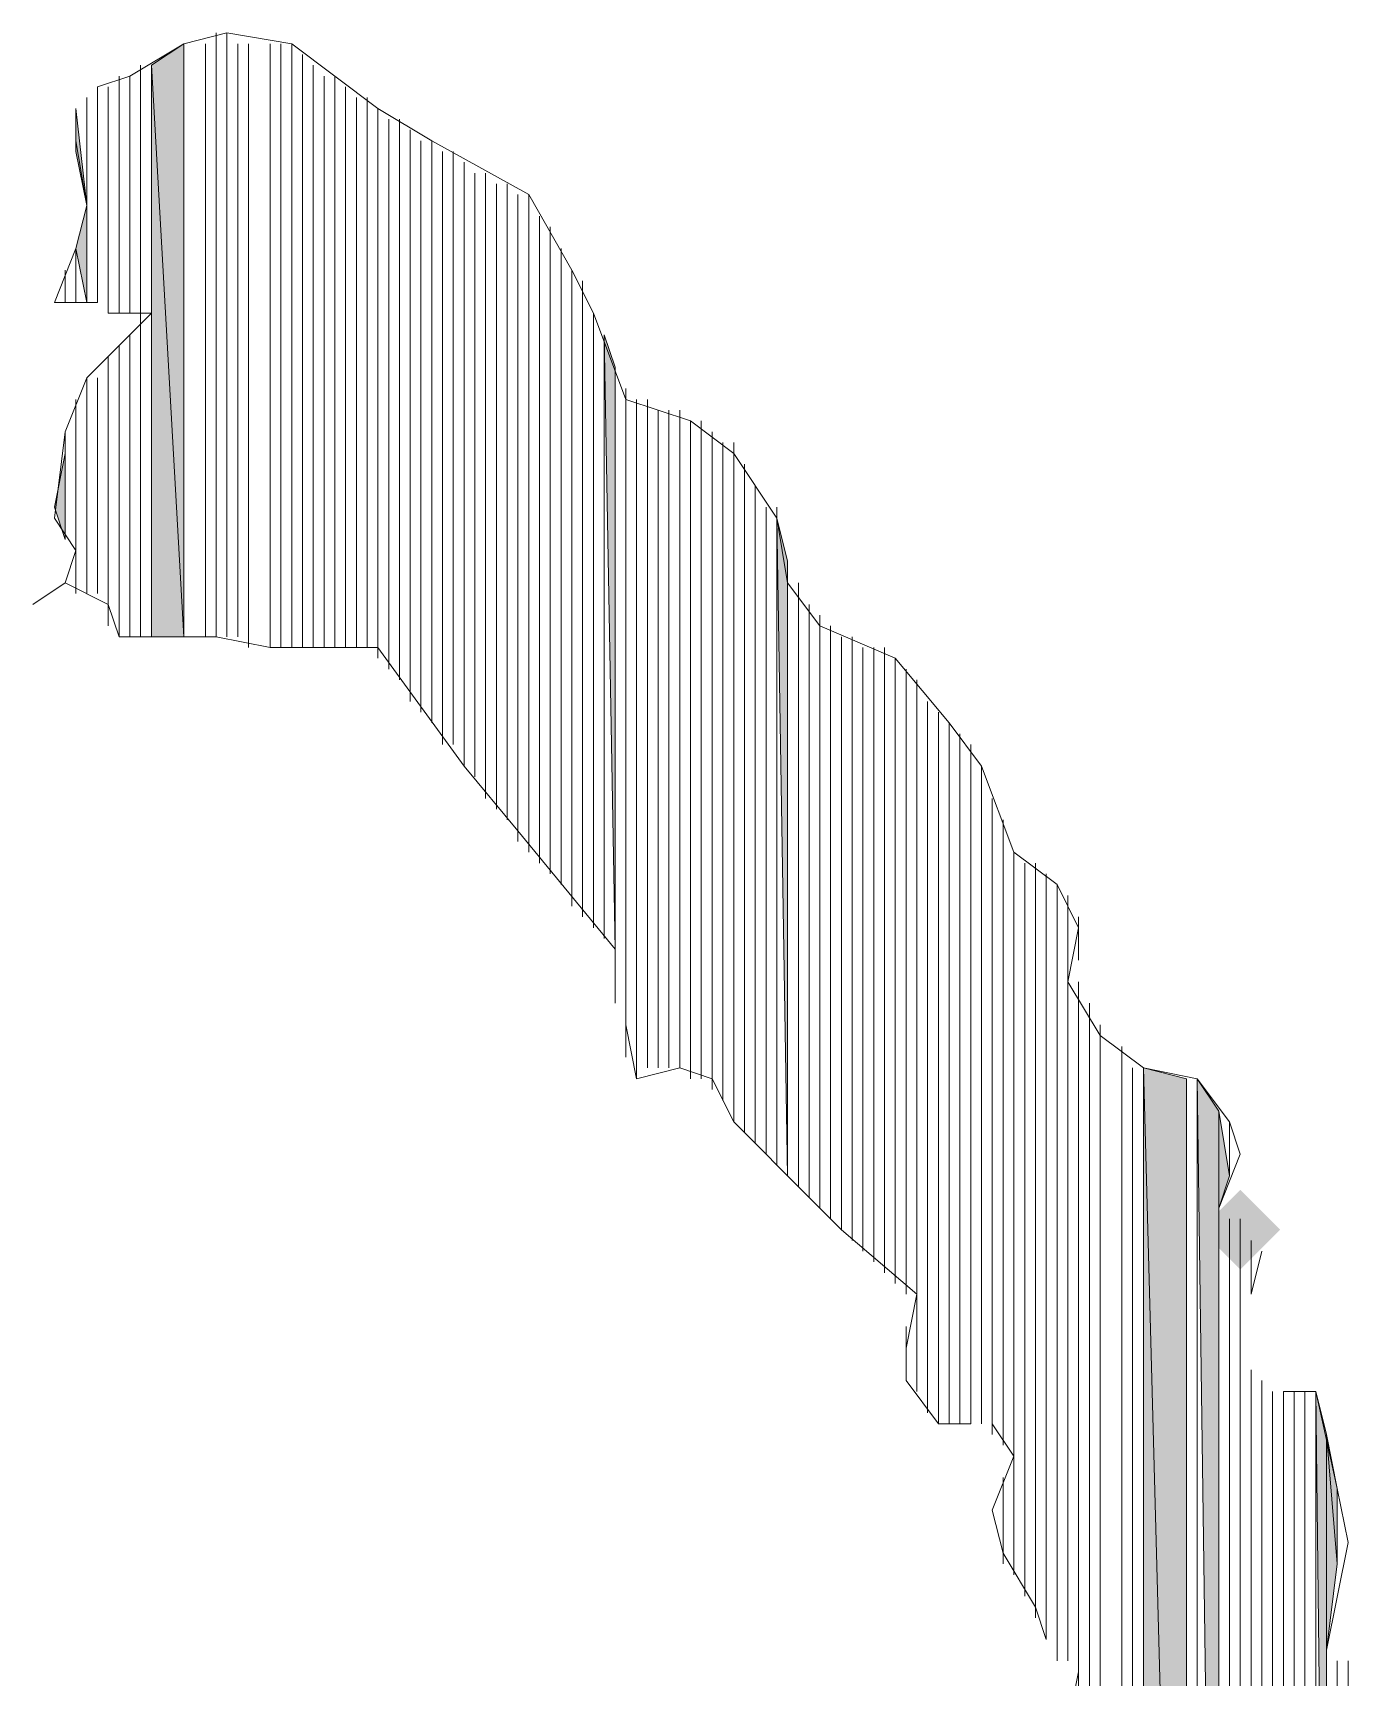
# Model space of a CAD drawing. Header units: millimetres. Extents: x -30643 to 86172, y -19411 to 63186.
# Drawn here: x 82068.5 to 82154.4, y -1470.7 to -1363.4 of the extents above; entities that cross this region are included whole.
import ezdxf

# ---------------------------------------------------------------- set-up
doc = ezdxf.new("R2010")
doc.units = ezdxf.units.MM

msp = doc.modelspace()

# ---------------------------------------------------------------- hatches: boundary and pattern name
h = msp.add_hatch(color=0)
h.dxf.hatch_style = 2
h.paths.add_polyline_path([(82078.36, -1402.82), (82078.36, -1364.12), (82076.25, -1365.52)])
h = msp.add_hatch(color=0)
h.dxf.hatch_style = 2
h.paths.add_polyline_path([(82076.25, -1402.82), (82078.36, -1402.82), (82076.25, -1365.52)])
h = msp.add_hatch(color=0)
h.dxf.hatch_style = 2
h.paths.add_polyline_path([(82071.32, -1371.15), (82072.03, -1374.67), (82071.32, -1368.34)])
h = msp.add_hatch(color=0)
h.dxf.hatch_style = 2
h.paths.add_polyline_path([(82072.03, -1381), (82072.03, -1374.67), (82071.32, -1377.49)])
h = msp.add_hatch(color=0)
h.dxf.hatch_style = 2
h.paths.add_polyline_path([(82106.51, -1423.22), (82106.51, -1385.23), (82105.8, -1383.11)])
h = msp.add_hatch(color=0)
h.dxf.hatch_style = 2
h.paths.add_polyline_path([(82106.51, -1423.22), (82106.51, -1425.34), (82106.51, -1385.23)])
h = msp.add_hatch(color=0)
h.dxf.hatch_style = 2
h.paths.add_polyline_path([(82070.62, -1396.48), (82070.62, -1390.86), (82069.91, -1394.37)])
h = msp.add_hatch(color=0)
h.dxf.hatch_style = 2
h.paths.add_polyline_path([(82117.76, -1438), (82117.76, -1397.89), (82117.06, -1395.08)])
h = msp.add_hatch(color=0)
h.dxf.hatch_style = 2
h.paths.add_polyline_path([(82138.17, -1485.85), (82138.17, -1490.07), (82138.17, -1428.85)])
h = msp.add_hatch(color=0)
h.dxf.hatch_style = 2
h.paths.add_polyline_path([(82140.99, -1540.74), (82143.8, -1535.81), (82140.99, -1430.96)])
h = msp.add_hatch(color=0)
h.dxf.hatch_style = 2
h.paths.add_polyline_path([(82143.8, -1535.81), (82143.8, -1431.67), (82140.99, -1430.96)])
h = msp.add_hatch(color=0)
h.dxf.hatch_style = 2
h.paths.add_polyline_path([(82145.91, -1534.41), (82145.91, -1433.78), (82144.5, -1431.67)])
h = msp.add_hatch(color=0)
h.dxf.hatch_style = 2
h.paths.add_polyline_path([(82145.91, -1440.11), (82146.62, -1438), (82145.91, -1433.78)])
h = msp.add_hatch(color=0)
h.dxf.hatch_style = 2
h.paths.add_polyline_path([(82147.32, -1444.12), (82144.72, -1441.52), (82147.32, -1438.92), (82149.92, -1441.52)])
h = msp.add_hatch(color=0)
h.dxf.hatch_style = 2
h.paths.add_polyline_path([(82152.95, -1512.59), (82152.95, -1454.89), (82152.24, -1452.08)])
h = msp.add_hatch(color=0)
h.dxf.hatch_style = 2
h.paths.add_polyline_path([(82152.95, -1468.96), (82153.65, -1463.33), (82152.95, -1454.89)])
h = msp.add_hatch(color=0)
h.dxf.hatch_style = 2
h.paths.add_polyline_path([(82153.65, -1463.33), (82153.65, -1458.41), (82152.95, -1454.89)])

# ---------------------------------------------------------------- linework, layer by layer
at = {"color": 0, "lineweight": 0}
for points in [[(82081.17, -1363.41), (82078.36, -1364.12)], [(82085.4, -1364.12), (82081.17, -1363.41)], [(82078.36, -1364.12), (82074.84, -1366.23)], [(82091.02, -1368.34), (82085.4, -1364.12)], [(82074.84, -1366.23), (82072.73, -1366.93)], [(82071.32, -1368.34), (82071.32, -1370.45)], [(82094.54, -1370.45), (82091.02, -1368.34)], [(82071.32, -1370.45), (82072.03, -1374.67)], [(82100.88, -1373.97), (82094.54, -1370.45)], [(82103.69, -1378.89), (82100.88, -1373.97)], [(82072.03, -1374.67), (82071.32, -1377.49)], [(82071.32, -1377.49), (82069.91, -1381)], [(82105.1, -1381.71), (82103.69, -1378.89)], [(82069.91, -1381), (82072.73, -1381)], [(82076.25, -1381.71), (82072.03, -1385.93)], [(82073.43, -1381.71), (82076.25, -1381.71)], [(82107.21, -1387.34), (82105.1, -1381.71)], [(82072.03, -1385.93), (82070.62, -1389.45)], [(82111.43, -1388.74), (82107.21, -1387.34)], [(82070.62, -1389.45), (82069.91, -1395.08)], [(82114.25, -1390.86), (82111.43, -1388.74)], [(82117.06, -1395.08), (82114.25, -1390.86)], [(82069.91, -1395.08), (82071.32, -1397.19)], [(82117.76, -1399.3), (82117.06, -1395.08)], [(82071.32, -1397.19), (82070.62, -1399.3)], [(82070.62, -1399.3), (82068.51, -1400.71)], [(82068.51, -1400.71), (82070.62, -1399.3)], [(82070.62, -1399.3), (82073.43, -1400.71)], [(82119.88, -1402.11), (82117.76, -1399.3)], [(82073.43, -1400.71), (82074.14, -1402.82)], [(82124.8, -1404.23), (82119.88, -1402.11)], [(82074.14, -1402.82), (82080.47, -1402.82)], [(82080.47, -1402.82), (82083.99, -1403.52)], [(82083.99, -1403.52), (82091.02, -1403.52)], [(82091.02, -1403.52), (82096.65, -1411.26)], [(82128.32, -1408.45), (82124.8, -1404.23)], [(82130.43, -1411.26), (82128.32, -1408.45)], [(82096.65, -1411.26), (82100.17, -1415.48)], [(82132.54, -1416.89), (82130.43, -1411.26)], [(82100.17, -1415.48), (82106.51, -1423.22)], [(82135.36, -1419), (82132.54, -1416.89)], [(82136.76, -1421.82), (82135.36, -1419)], [(82136.06, -1425.34), (82136.76, -1421.82)], [(82106.51, -1423.22), (82106.51, -1426.74)], [(82138.17, -1428.85), (82136.06, -1425.34)], [(82107.21, -1428.15), (82107.91, -1431.67)], [(82140.99, -1430.96), (82138.17, -1428.85)], [(82107.91, -1431.67), (82110.73, -1430.96)], [(82110.73, -1430.96), (82112.84, -1431.67)], [(82144.5, -1431.67), (82140.99, -1430.96)], [(82112.84, -1431.67), (82114.25, -1434.48)], [(82146.62, -1434.48), (82144.5, -1431.67)], [(82114.25, -1434.48), (82119.17, -1439.41)], [(82147.32, -1436.59), (82146.62, -1434.48)], [(82145.91, -1440.11), (82147.32, -1436.59)], [(82119.17, -1439.41), (82121.28, -1441.52)], [(82121.28, -1441.52), (82126.21, -1445.74)], [(82148.02, -1445.74), (82148.73, -1442.93)], [(82126.21, -1445.74), (82125.5, -1449.26)], [(82147.32, -1449.96), (82147.32, -1447.15)], [(82125.5, -1449.26), (82125.5, -1451.37)], [(82125.5, -1451.37), (82127.62, -1454.19)], [(82152.24, -1452.08), (82150.13, -1452.08)], [(82153.65, -1458.41), (82152.24, -1452.08)], [(82127.62, -1454.19), (82129.73, -1454.19)], [(82131.13, -1454.19), (82132.54, -1456.3)], [(82132.54, -1456.3), (82131.13, -1459.82)], [(82154.36, -1461.93), (82153.65, -1458.41)], [(82131.13, -1459.82), (82131.84, -1462.63)], [(82131.84, -1462.63), (82133.95, -1466.15)], [(82152.95, -1468.96), (82154.36, -1461.93)], [(82133.95, -1466.15), (82134.65, -1468.26)], [(82136.76, -1470.37), (82136.06, -1473.89)]]:
    msp.add_lwpolyline(points, dxfattribs=at)
for points in [[(82080.47, -1402.82), (82080.47, -1363.41)], [(82080.47, -1402.82), (82080.47, -1363.41)], [(82081.17, -1402.82), (82081.17, -1363.41)], [(82081.17, -1402.82), (82081.17, -1363.41)], [(82078.36, -1402.82), (82078.36, -1364.12), (82076.25, -1365.52)], [(82078.36, -1402.82), (82078.36, -1364.12)], [(82078.36, -1402.82), (82078.36, -1364.12)], [(82078.36, -1402.82), (82078.36, -1364.12)], [(82078.36, -1402.82), (82078.36, -1364.12)], [(82078.36, -1402.82), (82078.36, -1364.12)], [(82078.36, -1402.82), (82078.36, -1364.12)], [(82078.36, -1402.82), (82078.36, -1364.12)], [(82078.36, -1402.82), (82078.36, -1364.12)], [(82078.36, -1402.82), (82078.36, -1364.12)], [(82078.36, -1402.82), (82078.36, -1364.12)], [(82078.36, -1402.82), (82078.36, -1364.12)], [(82079.77, -1402.82), (82079.77, -1364.12)], [(82079.77, -1402.82), (82079.77, -1364.12)], [(82079.77, -1402.82), (82079.77, -1364.12)], [(82079.77, -1402.82), (82079.77, -1364.12)], [(82080.47, -1402.82), (82080.47, -1364.12)], [(82080.47, -1402.82), (82080.47, -1364.12)], [(82080.47, -1402.82), (82080.47, -1364.12)], [(82080.47, -1402.82), (82080.47, -1364.12)], [(82081.88, -1402.82), (82081.88, -1364.12)], [(82081.88, -1402.82), (82081.88, -1364.12)], [(82082.58, -1403.52), (82082.58, -1364.12)], [(82082.58, -1403.52), (82082.58, -1364.12)], [(82082.58, -1403.52), (82082.58, -1364.12)], [(82082.58, -1403.52), (82082.58, -1364.12)], [(82082.58, -1403.52), (82082.58, -1364.12)], [(82082.58, -1403.52), (82082.58, -1364.12)], [(82083.99, -1403.52), (82083.99, -1364.12)], [(82083.99, -1403.52), (82083.99, -1364.12)], [(82083.99, -1403.52), (82083.99, -1364.12)], [(82083.99, -1403.52), (82083.99, -1364.12)], [(82084.69, -1403.52), (82084.69, -1364.12)], [(82084.69, -1403.52), (82084.69, -1364.12)], [(82084.69, -1403.52), (82084.69, -1364.12)], [(82084.69, -1403.52), (82084.69, -1364.12)], [(82084.69, -1403.52), (82084.69, -1364.12)], [(82084.69, -1403.52), (82084.69, -1364.12)], [(82085.4, -1403.52), (82085.4, -1364.12)], [(82085.4, -1403.52), (82085.4, -1364.12)], [(82085.4, -1403.52), (82085.4, -1364.12)], [(82085.4, -1403.52), (82085.4, -1364.12)], [(82085.4, -1403.52), (82085.4, -1364.82)], [(82085.4, -1403.52), (82085.4, -1364.82)], [(82085.4, -1403.52), (82085.4, -1364.82)], [(82085.4, -1403.52), (82085.4, -1364.82)], [(82085.4, -1403.52), (82085.4, -1364.82)], [(82085.4, -1403.52), (82085.4, -1364.82)], [(82086.1, -1403.52), (82086.1, -1364.82)], [(82086.1, -1403.52), (82086.1, -1364.82)], [(82075.54, -1381.71), (82075.54, -1365.52)], [(82075.54, -1381.71), (82075.54, -1365.52)], [(82075.54, -1381.71), (82075.54, -1365.52)], [(82075.54, -1381.71), (82075.54, -1365.52)], [(82075.54, -1381.71), (82075.54, -1365.52)], [(82075.54, -1381.71), (82075.54, -1365.52)], [(82076.25, -1381.71), (82076.25, -1365.52)], [(82076.25, -1402.82), (82076.25, -1365.52)], [(82076.25, -1402.82), (82076.25, -1365.52)], [(82076.25, -1402.82), (82076.25, -1365.52)], [(82076.25, -1402.82), (82076.25, -1365.52)], [(82076.25, -1402.82), (82078.36, -1402.82), (82076.25, -1365.52)], [(82086.8, -1403.52), (82086.8, -1365.52)], [(82086.8, -1403.52), (82086.8, -1365.52)], [(82086.8, -1403.52), (82086.8, -1365.52)], [(82086.8, -1403.52), (82086.8, -1365.52)], [(82086.8, -1403.52), (82086.8, -1365.52)], [(82086.8, -1403.52), (82086.8, -1365.52)], [(82072.73, -1381), (82072.73, -1366.93)], [(82072.73, -1381), (82072.73, -1366.93)], [(82072.73, -1381), (82072.73, -1366.93)], [(82072.73, -1381), (82072.73, -1366.93)], [(82072.73, -1381), (82072.73, -1366.93)], [(82072.73, -1381), (82072.73, -1366.93)], [(82073.43, -1381), (82073.43, -1366.93)], [(82073.43, -1381), (82073.43, -1366.93)], [(82073.43, -1381), (82073.43, -1366.93)], [(82073.43, -1381), (82073.43, -1366.93)], [(82073.43, -1381.71), (82073.43, -1366.93)], [(82073.43, -1381.71), (82073.43, -1366.93)], [(82074.14, -1381.71), (82074.14, -1366.23)], [(82074.14, -1381.71), (82074.14, -1366.23)], [(82074.14, -1381.71), (82074.14, -1366.23)], [(82074.14, -1381.71), (82074.14, -1366.23)], [(82074.84, -1381.71), (82074.84, -1366.23)], [(82074.84, -1381.71), (82074.84, -1366.23)], [(82074.84, -1381.71), (82074.84, -1366.23)], [(82074.84, -1381.71), (82074.84, -1366.23)], [(82075.54, -1381.71), (82075.54, -1366.23)], [(82075.54, -1381.71), (82075.54, -1366.23)], [(82075.54, -1381.71), (82075.54, -1366.23)], [(82075.54, -1381.71), (82075.54, -1366.23)], [(82087.51, -1403.52), (82087.51, -1366.23)], [(82087.51, -1403.52), (82087.51, -1366.23)], [(82087.51, -1403.52), (82087.51, -1366.23)], [(82087.51, -1403.52), (82087.51, -1366.23)], [(82088.21, -1403.52), (82088.21, -1366.23)], [(82088.21, -1403.52), (82088.21, -1366.23)], [(82088.21, -1403.52), (82088.21, -1366.23)], [(82088.21, -1403.52), (82088.21, -1366.23)], [(82088.91, -1403.52), (82088.91, -1366.93)], [(82088.91, -1403.52), (82088.91, -1366.93)], [(82088.91, -1403.52), (82088.91, -1366.93)], [(82088.91, -1403.52), (82088.91, -1366.93)], [(82088.91, -1403.52), (82088.91, -1366.93)], [(82088.91, -1403.52), (82088.91, -1366.93)], [(82072.03, -1374.67), (82072.03, -1367.63)], [(82072.03, -1381), (82072.03, -1367.63)], [(82072.03, -1381), (82072.03, -1367.63)], [(82072.03, -1381), (82072.03, -1367.63)], [(82072.03, -1381), (82072.03, -1367.63)], [(82072.03, -1381), (82072.03, -1367.63)], [(82089.62, -1403.52), (82089.62, -1367.63)], [(82089.62, -1403.52), (82089.62, -1367.63)], [(82090.32, -1403.52), (82090.32, -1367.63)], [(82090.32, -1403.52), (82090.32, -1367.63)], [(82071.32, -1370.45), (82071.32, -1368.34)], [(82071.32, -1370.45), (82071.32, -1368.34)], [(82071.32, -1371.15), (82071.32, -1368.34)], [(82071.32, -1371.15), (82072.03, -1374.67), (82071.32, -1368.34)], [(82091.02, -1403.52), (82091.02, -1368.34)], [(82091.02, -1403.52), (82091.02, -1368.34)], [(82091.02, -1404.23), (82091.02, -1368.34)], [(82091.02, -1404.23), (82091.02, -1368.34)], [(82091.02, -1404.23), (82091.02, -1368.34)], [(82091.02, -1404.23), (82091.02, -1368.34)], [(82091.73, -1404.93), (82091.73, -1369.04)], [(82091.73, -1404.93), (82091.73, -1369.04)], [(82091.73, -1404.93), (82091.73, -1369.04)], [(82091.73, -1404.93), (82091.73, -1369.04)], [(82092.43, -1405.63), (82092.43, -1369.04)], [(82092.43, -1405.63), (82092.43, -1369.04)], [(82093.14, -1406.34), (82093.14, -1369.74)], [(82093.14, -1406.34), (82093.14, -1369.74)], [(82093.14, -1407.04), (82093.14, -1369.74)], [(82093.14, -1407.04), (82093.14, -1369.74)], [(82093.84, -1407.74), (82093.84, -1370.45)], [(82093.84, -1407.74), (82093.84, -1370.45)], [(82094.54, -1408.45), (82094.54, -1370.45)], [(82094.54, -1408.45), (82094.54, -1370.45)], [(82095.25, -1409.85), (82095.25, -1371.15)], [(82095.25, -1409.85), (82095.25, -1371.15)], [(82095.25, -1409.85), (82095.25, -1371.15)], [(82095.25, -1409.85), (82095.25, -1371.15)], [(82095.95, -1409.85), (82095.95, -1371.15)], [(82095.95, -1409.85), (82095.95, -1371.15)], [(82095.95, -1409.85), (82095.95, -1371.15)], [(82095.95, -1409.85), (82095.95, -1371.15)], [(82096.65, -1410.56), (82096.65, -1371.86)], [(82096.65, -1410.56), (82096.65, -1371.86)], [(82096.65, -1411.26), (82096.65, -1371.86)], [(82096.65, -1411.26), (82096.65, -1371.86)], [(82096.65, -1411.26), (82096.65, -1371.86)], [(82096.65, -1411.26), (82096.65, -1371.86)], [(82096.65, -1411.26), (82096.65, -1371.86)], [(82096.65, -1411.26), (82096.65, -1371.86)], [(82097.36, -1411.97), (82097.36, -1372.56)], [(82097.36, -1411.97), (82097.36, -1372.56)], [(82097.36, -1411.97), (82097.36, -1372.56)], [(82097.36, -1411.97), (82097.36, -1372.56)], [(82098.06, -1412.67), (82098.06, -1372.56)], [(82098.06, -1412.67), (82098.06, -1372.56)], [(82098.06, -1412.67), (82098.06, -1372.56)], [(82098.06, -1412.67), (82098.06, -1372.56)], [(82098.06, -1413.37), (82098.06, -1372.56)], [(82098.06, -1413.37), (82098.06, -1372.56)], [(82098.76, -1413.37), (82098.76, -1373.26)], [(82098.76, -1413.37), (82098.76, -1373.26)], [(82098.76, -1414.08), (82098.76, -1373.26)], [(82098.76, -1414.08), (82098.76, -1373.26)], [(82098.76, -1414.08), (82098.76, -1373.26)], [(82098.76, -1414.08), (82098.76, -1373.26)], [(82099.47, -1414.08), (82099.47, -1373.26)], [(82099.47, -1414.08), (82099.47, -1373.26)], [(82099.47, -1414.78), (82099.47, -1373.26)], [(82099.47, -1414.78), (82099.47, -1373.26)], [(82100.17, -1415.48), (82100.17, -1373.97)], [(82100.17, -1415.48), (82100.17, -1373.97)], [(82100.17, -1415.48), (82100.17, -1373.97)], [(82100.17, -1415.48), (82100.17, -1373.97)], [(82100.17, -1416.19), (82100.17, -1373.97)], [(82100.17, -1416.19), (82100.17, -1373.97)], [(82100.88, -1416.19), (82100.88, -1373.97)], [(82100.88, -1416.19), (82100.88, -1373.97)], [(82100.88, -1416.19), (82100.88, -1373.97)], [(82100.88, -1416.19), (82100.88, -1373.97)], [(82072.03, -1381), (82072.03, -1374.67), (82071.32, -1377.49)], [(82100.88, -1416.19), (82100.88, -1374.67)], [(82100.88, -1416.19), (82100.88, -1374.67)], [(82100.88, -1416.19), (82100.88, -1374.67)], [(82100.88, -1416.19), (82100.88, -1374.67)], [(82100.88, -1416.19), (82100.88, -1374.67)], [(82100.88, -1416.19), (82100.88, -1374.67)], [(82100.88, -1416.19), (82100.88, -1374.67)], [(82100.88, -1416.19), (82100.88, -1374.67)], [(82100.88, -1416.89), (82100.88, -1374.67)], [(82100.88, -1416.89), (82100.88, -1374.67)], [(82101.58, -1417.59), (82101.58, -1375.37)], [(82101.58, -1417.59), (82101.58, -1375.37)], [(82102.28, -1417.59), (82102.28, -1376.08)], [(82102.28, -1417.59), (82102.28, -1376.08)], [(82102.28, -1418.3), (82102.28, -1376.78)], [(82102.28, -1418.3), (82102.28, -1376.78)], [(82102.28, -1418.3), (82102.28, -1376.78)], [(82102.28, -1418.3), (82102.28, -1376.78)], [(82102.28, -1418.3), (82102.28, -1376.78)], [(82102.28, -1418.3), (82102.28, -1376.78)], [(82102.28, -1418.3), (82102.28, -1376.78)], [(82102.28, -1418.3), (82102.28, -1376.78)], [(82071.32, -1381), (82071.32, -1377.49)], [(82071.32, -1381), (82071.32, -1377.49)], [(82071.32, -1381), (82071.32, -1377.49)], [(82071.32, -1381), (82071.32, -1377.49)], [(82071.32, -1381), (82071.32, -1377.49)], [(82071.32, -1381), (82071.32, -1377.49)], [(82071.32, -1381), (82071.32, -1377.49)], [(82071.32, -1381), (82071.32, -1377.49)], [(82102.28, -1418.3), (82102.28, -1377.49)], [(82102.28, -1418.3), (82102.28, -1377.49)], [(82102.99, -1419), (82102.99, -1377.49)], [(82102.99, -1419), (82102.99, -1377.49)], [(82070.62, -1381), (82070.62, -1378.89)], [(82070.62, -1381), (82070.62, -1378.89)], [(82071.32, -1381), (82071.32, -1378.19)], [(82071.32, -1381), (82071.32, -1378.19)], [(82102.99, -1419), (82102.99, -1378.19)], [(82102.99, -1419), (82102.99, -1378.19)], [(82102.99, -1419), (82102.99, -1378.19)], [(82102.99, -1419), (82102.99, -1378.19)], [(82103.69, -1419.71), (82103.69, -1378.89)], [(82103.69, -1419.71), (82103.69, -1378.89)], [(82103.69, -1419.71), (82103.69, -1378.89)], [(82103.69, -1419.71), (82103.69, -1378.89)], [(82103.69, -1420.41), (82103.69, -1379.6)], [(82103.69, -1420.41), (82103.69, -1379.6)], [(82104.39, -1420.41), (82104.39, -1379.6)], [(82104.39, -1420.41), (82104.39, -1379.6)], [(82104.39, -1421.11), (82104.39, -1381)], [(82104.39, -1421.11), (82104.39, -1381)], [(82104.39, -1421.11), (82104.39, -1381)], [(82104.39, -1421.11), (82104.39, -1381)], [(82075.54, -1402.82), (82075.54, -1381.71)], [(82075.54, -1402.82), (82075.54, -1381.71)], [(82076.25, -1402.82), (82076.25, -1381.71)], [(82105.1, -1421.11), (82105.1, -1381.71)], [(82105.1, -1421.11), (82105.1, -1381.71)], [(82105.1, -1421.82), (82105.1, -1381.71)], [(82105.1, -1421.82), (82105.1, -1381.71)], [(82074.84, -1402.82), (82074.84, -1383.11)], [(82074.84, -1402.82), (82074.84, -1383.11)], [(82075.54, -1402.82), (82075.54, -1382.41)], [(82075.54, -1402.82), (82075.54, -1382.41)], [(82075.54, -1402.82), (82075.54, -1382.41)], [(82075.54, -1402.82), (82075.54, -1382.41)], [(82075.54, -1402.82), (82075.54, -1382.41)], [(82075.54, -1402.82), (82075.54, -1382.41)], [(82075.54, -1402.82), (82075.54, -1382.41)], [(82075.54, -1402.82), (82075.54, -1382.41)], [(82105.1, -1421.82), (82105.1, -1382.41)], [(82105.1, -1421.82), (82105.1, -1382.41)], [(82105.1, -1421.82), (82105.1, -1382.41)], [(82105.1, -1421.82), (82105.1, -1382.41)], [(82105.8, -1422.52), (82105.8, -1383.11)], [(82105.8, -1422.52), (82105.8, -1383.11)], [(82106.51, -1423.22), (82106.51, -1385.23), (82105.8, -1383.11)], [(82074.14, -1402.82), (82074.14, -1383.82)], [(82074.14, -1402.82), (82074.14, -1383.82)], [(82074.84, -1402.82), (82074.84, -1383.82)], [(82074.84, -1402.82), (82074.84, -1383.82)], [(82073.43, -1400.71), (82073.43, -1384.52)], [(82073.43, -1400.71), (82073.43, -1384.52)], [(82073.43, -1402.11), (82073.43, -1384.52)], [(82073.43, -1402.11), (82073.43, -1384.52)], [(82073.43, -1400.71), (82073.43, -1385.23)], [(82073.43, -1400.71), (82073.43, -1385.23)], [(82074.14, -1402.11), (82074.14, -1384.52)], [(82074.14, -1402.11), (82074.14, -1384.52)], [(82106.51, -1423.22), (82106.51, -1385.23)], [(82106.51, -1423.22), (82106.51, -1385.23)], [(82106.51, -1423.22), (82106.51, -1425.34), (82106.51, -1385.23)], [(82072.03, -1400), (82072.03, -1385.93)], [(82072.03, -1400), (82072.03, -1385.93)], [(82072.73, -1400), (82072.73, -1385.93)], [(82072.73, -1400), (82072.73, -1385.93)], [(82072.73, -1400), (82072.73, -1385.93)], [(82072.73, -1400), (82072.73, -1385.93)], [(82072.73, -1400), (82072.73, -1385.93)], [(82072.73, -1400), (82072.73, -1385.93)], [(82106.51, -1425.34), (82106.51, -1385.93)], [(82106.51, -1425.34), (82106.51, -1385.93)], [(82106.51, -1426.74), (82106.51, -1385.93)], [(82106.51, -1426.74), (82106.51, -1385.93)], [(82071.32, -1400), (82071.32, -1387.34)], [(82071.32, -1400), (82071.32, -1387.34)], [(82071.32, -1400), (82071.32, -1387.34)], [(82071.32, -1400), (82071.32, -1387.34)], [(82072.03, -1400), (82072.03, -1386.63)], [(82072.03, -1400), (82072.03, -1386.63)], [(82072.03, -1400), (82072.03, -1386.63)], [(82072.03, -1400), (82072.03, -1386.63)], [(82107.21, -1428.15), (82107.21, -1386.63)], [(82107.21, -1428.15), (82107.21, -1386.63)], [(82107.21, -1428.15), (82107.21, -1387.34)], [(82107.21, -1428.15), (82107.21, -1387.34)], [(82107.21, -1428.15), (82107.21, -1387.34)], [(82107.21, -1428.15), (82107.21, -1387.34)], [(82107.21, -1429.56), (82107.21, -1387.34)], [(82107.21, -1429.56), (82107.21, -1387.34)], [(82107.21, -1430.26), (82107.21, -1387.34)], [(82107.21, -1430.26), (82107.21, -1387.34)], [(82107.91, -1431.67), (82107.91, -1387.34)], [(82107.91, -1431.67), (82107.91, -1387.34)], [(82107.91, -1431.67), (82107.91, -1387.34)], [(82107.91, -1431.67), (82107.91, -1387.34)], [(82107.91, -1431.67), (82107.91, -1387.34)], [(82107.91, -1431.67), (82107.91, -1387.34)], [(82107.91, -1431.67), (82107.91, -1387.34)], [(82107.91, -1431.67), (82107.91, -1387.34)], [(82107.91, -1431.67), (82107.91, -1387.34)], [(82107.91, -1431.67), (82107.91, -1387.34)], [(82107.91, -1431.67), (82107.91, -1387.34)], [(82107.91, -1431.67), (82107.91, -1387.34)], [(82107.91, -1431.67), (82107.91, -1387.34)], [(82107.91, -1431.67), (82107.91, -1387.34)], [(82107.91, -1431.67), (82107.91, -1387.34)], [(82107.91, -1431.67), (82107.91, -1387.34)], [(82107.91, -1431.67), (82107.91, -1387.34)], [(82107.91, -1431.67), (82107.91, -1387.34)], [(82107.91, -1430.96), (82107.91, -1387.34)], [(82107.91, -1430.96), (82107.91, -1387.34)], [(82108.62, -1430.96), (82108.62, -1387.34)], [(82108.62, -1430.96), (82108.62, -1387.34)], [(82108.62, -1430.96), (82108.62, -1387.34)], [(82108.62, -1430.96), (82108.62, -1387.34)], [(82108.62, -1430.96), (82108.62, -1387.34)], [(82108.62, -1430.96), (82108.62, -1387.34)], [(82108.62, -1430.96), (82108.62, -1387.34)], [(82108.62, -1430.96), (82108.62, -1387.34)], [(82071.32, -1400), (82071.32, -1388.04)], [(82071.32, -1400), (82071.32, -1388.04)], [(82071.32, -1400), (82071.32, -1388.04)], [(82071.32, -1400), (82071.32, -1388.04)], [(82109.32, -1430.96), (82109.32, -1388.04)], [(82109.32, -1430.96), (82109.32, -1388.04)], [(82109.32, -1430.96), (82109.32, -1388.04)], [(82109.32, -1430.96), (82109.32, -1388.04)], [(82109.32, -1430.96), (82109.32, -1388.04)], [(82109.32, -1430.96), (82109.32, -1388.04)], [(82109.32, -1430.96), (82109.32, -1388.04)], [(82109.32, -1430.96), (82109.32, -1388.04)], [(82109.32, -1430.96), (82109.32, -1388.04)], [(82109.32, -1430.96), (82109.32, -1388.04)], [(82110.02, -1430.96), (82110.02, -1388.04)], [(82110.02, -1430.96), (82110.02, -1388.04)], [(82110.73, -1430.96), (82110.73, -1388.04)], [(82110.73, -1430.96), (82110.73, -1388.04)], [(82110.73, -1430.96), (82110.73, -1388.04)], [(82110.73, -1430.96), (82110.73, -1388.04)], [(82110.73, -1430.96), (82110.73, -1388.04)], [(82110.73, -1430.96), (82110.73, -1388.04)], [(82070.62, -1396.48), (82070.62, -1389.45)], [(82070.62, -1396.48), (82070.62, -1389.45)], [(82071.32, -1397.19), (82071.32, -1388.74)], [(82071.32, -1399.3), (82071.32, -1388.74)], [(82110.73, -1430.96), (82110.73, -1388.74)], [(82110.73, -1430.96), (82110.73, -1388.74)], [(82110.73, -1430.96), (82110.73, -1388.74)], [(82110.73, -1430.96), (82110.73, -1388.74)], [(82110.73, -1430.96), (82110.73, -1388.74)], [(82110.73, -1430.96), (82110.73, -1388.74)], [(82110.73, -1430.96), (82110.73, -1388.74)], [(82110.73, -1430.96), (82110.73, -1388.74)], [(82110.73, -1430.96), (82110.73, -1388.74)], [(82110.73, -1430.96), (82110.73, -1388.74)], [(82111.43, -1430.96), (82111.43, -1388.74)], [(82111.43, -1430.96), (82111.43, -1388.74)], [(82111.43, -1431.67), (82111.43, -1388.74)], [(82111.43, -1431.67), (82111.43, -1388.74)], [(82111.43, -1431.67), (82111.43, -1388.74)], [(82111.43, -1431.67), (82111.43, -1388.74)], [(82112.13, -1431.67), (82112.13, -1388.74)], [(82112.13, -1431.67), (82112.13, -1388.74)], [(82112.13, -1431.67), (82112.13, -1389.45)], [(82112.13, -1431.67), (82112.13, -1389.45)], [(82112.84, -1431.67), (82112.84, -1389.45)], [(82112.84, -1431.67), (82112.84, -1389.45)], [(82112.84, -1431.67), (82112.84, -1389.45)], [(82112.84, -1431.67), (82112.84, -1389.45)], [(82112.84, -1431.67), (82112.84, -1389.45)], [(82112.84, -1431.67), (82112.84, -1389.45)], [(82112.84, -1431.67), (82112.84, -1389.45)], [(82112.84, -1431.67), (82112.84, -1389.45)], [(82112.84, -1431.67), (82112.84, -1389.45)], [(82112.84, -1431.67), (82112.84, -1389.45)], [(82112.84, -1432.37), (82112.84, -1389.45)], [(82112.84, -1432.37), (82112.84, -1389.45)], [(82070.62, -1396.48), (82070.62, -1390.15)], [(82070.62, -1396.48), (82070.62, -1390.15)], [(82113.54, -1432.37), (82113.54, -1390.15)], [(82113.54, -1432.37), (82113.54, -1390.15)], [(82113.54, -1433.08), (82113.54, -1390.15)], [(82113.54, -1433.08), (82113.54, -1390.15)], [(82114.25, -1433.78), (82114.25, -1390.15)], [(82114.25, -1433.78), (82114.25, -1390.15)], [(82070.62, -1396.48), (82070.62, -1390.86), (82069.91, -1394.37)], [(82070.62, -1396.48), (82070.62, -1390.86)], [(82070.62, -1396.48), (82070.62, -1390.86)], [(82070.62, -1396.48), (82070.62, -1390.86)], [(82114.25, -1433.78), (82114.25, -1390.86)], [(82114.25, -1433.78), (82114.25, -1390.86)], [(82114.25, -1434.48), (82114.25, -1390.86)], [(82114.25, -1434.48), (82114.25, -1390.86)], [(82114.25, -1434.48), (82114.25, -1390.86)], [(82114.25, -1434.48), (82114.25, -1390.86)], [(82114.25, -1434.48), (82114.25, -1390.86)], [(82114.25, -1434.48), (82114.25, -1390.86)], [(82114.95, -1434.48), (82114.95, -1391.56)], [(82114.95, -1434.48), (82114.95, -1391.56)], [(82114.95, -1434.48), (82114.95, -1391.56)], [(82114.95, -1434.48), (82114.95, -1391.56)], [(82114.95, -1435.19), (82114.95, -1392.26)], [(82114.95, -1435.19), (82114.95, -1392.26)], [(82115.65, -1435.89), (82115.65, -1392.97)], [(82115.65, -1435.89), (82115.65, -1392.97)], [(82116.36, -1436.59), (82116.36, -1394.37)], [(82116.36, -1436.59), (82116.36, -1394.37)], [(82117.06, -1436.59), (82117.06, -1394.37)], [(82117.06, -1436.59), (82117.06, -1394.37)], [(82117.06, -1437.3), (82117.06, -1394.37)], [(82117.06, -1437.3), (82117.06, -1394.37)], [(82117.06, -1437.3), (82117.06, -1395.08)], [(82117.06, -1437.3), (82117.06, -1395.08)], [(82117.76, -1438), (82117.76, -1397.89), (82117.06, -1395.08)], [(82071.32, -1399.3), (82071.32, -1397.19)], [(82117.76, -1438), (82117.76, -1397.89)], [(82117.76, -1438), (82117.76, -1398.6)], [(82117.76, -1438), (82117.76, -1398.6)], [(82117.76, -1438), (82117.76, -1399.3)], [(82117.76, -1438), (82117.76, -1399.3)], [(82118.47, -1438), (82118.47, -1399.3)], [(82118.47, -1438), (82118.47, -1399.3)], [(82118.47, -1438.71), (82118.47, -1400)], [(82118.47, -1438.71), (82118.47, -1400)], [(82118.47, -1438.71), (82118.47, -1400)], [(82118.47, -1438.71), (82118.47, -1400)], [(82119.17, -1439.41), (82119.17, -1400.71)], [(82119.17, -1439.41), (82119.17, -1400.71)], [(82119.17, -1439.41), (82119.17, -1400.71)], [(82119.17, -1439.41), (82119.17, -1400.71)], [(82119.17, -1439.41), (82119.17, -1400.71)], [(82119.17, -1439.41), (82119.17, -1400.71)], [(82119.17, -1439.41), (82119.17, -1401.41)], [(82119.17, -1439.41), (82119.17, -1401.41)], [(82119.88, -1440.11), (82119.88, -1401.41)], [(82119.88, -1440.11), (82119.88, -1401.41)], [(82119.88, -1440.11), (82119.88, -1401.41)], [(82119.88, -1440.11), (82119.88, -1401.41)], [(82119.88, -1440.11), (82119.88, -1402.11)], [(82119.88, -1440.11), (82119.88, -1402.11)], [(82120.58, -1440.82), (82120.58, -1402.11)], [(82120.58, -1440.82), (82120.58, -1402.11)], [(82121.28, -1441.52), (82121.28, -1402.82)], [(82121.28, -1441.52), (82121.28, -1402.82)], [(82121.28, -1441.52), (82121.28, -1402.82)], [(82121.28, -1441.52), (82121.28, -1402.82)], [(82121.28, -1441.52), (82121.28, -1402.82)], [(82121.28, -1441.52), (82121.28, -1402.82)], [(82121.28, -1441.52), (82121.28, -1402.82)], [(82121.28, -1441.52), (82121.28, -1402.82)], [(82121.99, -1441.52), (82121.99, -1402.82)], [(82121.99, -1441.52), (82121.99, -1402.82)], [(82121.99, -1442.22), (82121.99, -1402.82)], [(82121.99, -1442.22), (82121.99, -1402.82)], [(82121.99, -1442.22), (82121.99, -1402.82)], [(82121.99, -1442.22), (82121.99, -1402.82)], [(82121.99, -1442.22), (82121.99, -1402.82)], [(82121.99, -1442.22), (82121.99, -1402.82)], [(82122.69, -1442.93), (82122.69, -1403.52)], [(82122.69, -1442.93), (82122.69, -1403.52)], [(82123.39, -1443.63), (82123.39, -1403.52)], [(82123.39, -1443.63), (82123.39, -1403.52)], [(82124.1, -1443.63), (82124.1, -1403.52)], [(82124.1, -1443.63), (82124.1, -1403.52)], [(82124.1, -1444.33), (82124.1, -1404.23)], [(82124.1, -1444.33), (82124.1, -1404.23)], [(82124.8, -1444.33), (82124.8, -1404.23)], [(82124.8, -1444.33), (82124.8, -1404.23)], [(82124.8, -1444.33), (82124.8, -1404.23)], [(82124.8, -1444.33), (82124.8, -1404.23)], [(82124.8, -1444.33), (82124.8, -1404.23)], [(82124.8, -1444.33), (82124.8, -1404.23)], [(82124.8, -1444.33), (82124.8, -1404.93)], [(82124.8, -1444.33), (82124.8, -1404.93)], [(82124.8, -1445.04), (82124.8, -1404.93)], [(82124.8, -1445.04), (82124.8, -1404.93)], [(82125.5, -1445.04), (82125.5, -1404.93)], [(82125.5, -1445.04), (82125.5, -1404.93)], [(82125.5, -1445.74), (82125.5, -1405.63)], [(82125.5, -1445.74), (82125.5, -1405.63)], [(82125.5, -1445.74), (82125.5, -1405.63)], [(82125.5, -1445.74), (82125.5, -1405.63)], [(82126.21, -1445.74), (82126.21, -1405.63)], [(82126.21, -1445.74), (82126.21, -1405.63)], [(82126.21, -1445.74), (82126.21, -1405.63)], [(82126.21, -1445.74), (82126.21, -1405.63)], [(82126.21, -1445.74), (82126.21, -1405.63)], [(82126.21, -1445.74), (82126.21, -1405.63)], [(82126.21, -1445.74), (82126.21, -1406.34)], [(82126.21, -1445.74), (82126.21, -1406.34)], [(82126.21, -1445.74), (82126.21, -1406.34)], [(82126.21, -1445.74), (82126.21, -1406.34)], [(82126.21, -1445.74), (82126.21, -1406.34)], [(82126.21, -1452.08), (82126.21, -1406.34)], [(82126.21, -1452.08), (82126.21, -1406.34)], [(82126.21, -1452.08), (82126.21, -1406.34)], [(82126.91, -1452.78), (82126.91, -1407.04)], [(82126.91, -1452.78), (82126.91, -1407.04)], [(82126.91, -1453.48), (82126.91, -1407.04)], [(82126.91, -1453.48), (82126.91, -1407.04)], [(82126.91, -1453.48), (82126.91, -1407.04)], [(82126.91, -1453.48), (82126.91, -1407.04)], [(82126.91, -1453.48), (82126.91, -1407.04)], [(82126.91, -1453.48), (82126.91, -1407.04)], [(82126.91, -1453.48), (82126.91, -1407.04)], [(82126.91, -1453.48), (82126.91, -1407.04)], [(82127.62, -1454.19), (82127.62, -1407.74)], [(82127.62, -1454.19), (82127.62, -1407.74)], [(82127.62, -1454.19), (82127.62, -1407.74)], [(82127.62, -1454.19), (82127.62, -1407.74)], [(82127.62, -1454.19), (82127.62, -1407.74)], [(82127.62, -1454.19), (82127.62, -1407.74)], [(82127.62, -1454.19), (82127.62, -1407.74)], [(82127.62, -1454.19), (82127.62, -1407.74)], [(82128.32, -1454.19), (82128.32, -1408.45)], [(82128.32, -1454.19), (82128.32, -1408.45)], [(82128.32, -1454.19), (82128.32, -1408.45)], [(82128.32, -1454.19), (82128.32, -1408.45)], [(82128.32, -1454.19), (82128.32, -1408.45)], [(82128.32, -1454.19), (82128.32, -1408.45)], [(82128.32, -1454.19), (82128.32, -1409.15)], [(82128.32, -1454.19), (82128.32, -1409.15)], [(82129.02, -1454.19), (82129.02, -1409.15)], [(82129.02, -1454.19), (82129.02, -1409.15)], [(82129.02, -1454.19), (82129.02, -1409.15)], [(82129.02, -1454.19), (82129.02, -1409.15)], [(82129.02, -1454.19), (82129.02, -1409.85)], [(82129.02, -1454.19), (82129.02, -1409.85)], [(82129.02, -1454.19), (82129.02, -1409.85)], [(82129.02, -1454.19), (82129.02, -1409.85)], [(82129.73, -1454.19), (82129.73, -1409.85)], [(82129.73, -1454.19), (82129.73, -1409.85)], [(82129.73, -1454.19), (82129.73, -1410.56)], [(82129.73, -1454.19), (82129.73, -1410.56)], [(82129.73, -1454.19), (82129.73, -1410.56)], [(82129.73, -1454.19), (82129.73, -1410.56)], [(82129.73, -1454.19), (82129.73, -1410.56)], [(82129.73, -1454.19), (82129.73, -1410.56)], [(82129.73, -1454.19), (82129.73, -1410.56)], [(82129.73, -1454.19), (82129.73, -1410.56)], [(82130.43, -1454.19), (82130.43, -1411.26)], [(82130.43, -1454.19), (82130.43, -1411.26)], [(82130.43, -1454.19), (82130.43, -1411.97)], [(82130.43, -1454.19), (82130.43, -1411.97)], [(82130.43, -1454.19), (82130.43, -1411.97)], [(82130.43, -1454.19), (82130.43, -1411.97)], [(82130.43, -1454.19), (82130.43, -1411.97)], [(82130.43, -1454.19), (82130.43, -1411.97)], [(82130.43, -1454.19), (82130.43, -1411.97)], [(82130.43, -1454.19), (82130.43, -1411.97)], [(82131.13, -1454.19), (82131.13, -1413.37)], [(82131.13, -1454.19), (82131.13, -1413.37)], [(82131.13, -1454.19), (82131.13, -1413.37)], [(82131.13, -1454.19), (82131.13, -1413.37)], [(82131.13, -1454.19), (82131.13, -1413.37)], [(82131.13, -1454.19), (82131.13, -1413.37)], [(82131.13, -1454.19), (82131.13, -1414.08)], [(82131.13, -1454.19), (82131.13, -1414.08)], [(82131.13, -1454.19), (82131.13, -1414.08)], [(82131.13, -1454.19), (82131.13, -1414.08)], [(82131.13, -1454.89), (82131.13, -1414.08)], [(82131.13, -1454.89), (82131.13, -1414.08)], [(82131.13, -1454.89), (82131.13, -1414.08)], [(82131.13, -1454.89), (82131.13, -1414.08)], [(82131.13, -1454.89), (82131.13, -1414.08)], [(82131.13, -1454.89), (82131.13, -1414.08)], [(82131.84, -1454.89), (82131.84, -1414.78)], [(82131.84, -1454.89), (82131.84, -1414.78)], [(82131.84, -1454.89), (82131.84, -1414.78)], [(82131.84, -1454.89), (82131.84, -1414.78)], [(82131.84, -1454.89), (82131.84, -1414.78)], [(82131.84, -1454.89), (82131.84, -1414.78)], [(82131.84, -1454.89), (82131.84, -1415.48)], [(82131.84, -1454.89), (82131.84, -1415.48)], [(82131.84, -1454.89), (82131.84, -1415.48)], [(82131.84, -1454.89), (82131.84, -1415.48)], [(82131.84, -1455.59), (82131.84, -1416.19)], [(82131.84, -1455.59), (82131.84, -1416.19)], [(82132.54, -1455.59), (82132.54, -1416.89)], [(82132.54, -1455.59), (82132.54, -1416.89)], [(82132.54, -1456.3), (82132.54, -1416.89)], [(82132.54, -1464.04), (82132.54, -1416.89)], [(82133.25, -1464.74), (82133.25, -1417.59)], [(82133.25, -1464.74), (82133.25, -1417.59)], [(82133.25, -1464.74), (82133.25, -1417.59)], [(82133.25, -1464.74), (82133.25, -1417.59)], [(82133.25, -1464.74), (82133.25, -1417.59)], [(82133.25, -1464.74), (82133.25, -1417.59)], [(82133.25, -1464.74), (82133.25, -1417.59)], [(82133.25, -1464.74), (82133.25, -1417.59)], [(82133.25, -1465.45), (82133.25, -1417.59)], [(82133.25, -1465.45), (82133.25, -1417.59)], [(82133.25, -1465.45), (82133.25, -1417.59)], [(82133.25, -1465.45), (82133.25, -1417.59)], [(82133.95, -1465.45), (82133.95, -1417.59)], [(82133.95, -1465.45), (82133.95, -1417.59)], [(82133.95, -1466.15), (82133.95, -1417.59)], [(82133.95, -1466.15), (82133.95, -1417.59)], [(82133.95, -1466.85), (82133.95, -1418.3)], [(82133.95, -1466.85), (82133.95, -1418.3)], [(82134.65, -1468.26), (82134.65, -1418.3)], [(82134.65, -1468.26), (82134.65, -1418.3)], [(82134.65, -1468.26), (82134.65, -1418.3)], [(82134.65, -1468.26), (82134.65, -1418.3)], [(82135.36, -1468.96), (82135.36, -1419)], [(82135.36, -1468.96), (82135.36, -1419)], [(82135.36, -1468.96), (82135.36, -1419)], [(82135.36, -1468.96), (82135.36, -1419)], [(82135.36, -1468.96), (82135.36, -1419)], [(82135.36, -1468.96), (82135.36, -1419)], [(82135.36, -1468.96), (82135.36, -1419)], [(82135.36, -1468.96), (82135.36, -1419)], [(82135.36, -1468.96), (82135.36, -1419)], [(82135.36, -1468.96), (82135.36, -1419)], [(82135.36, -1469.67), (82135.36, -1419)], [(82135.36, -1469.67), (82135.36, -1419)], [(82136.06, -1469.67), (82136.06, -1419.71)], [(82136.06, -1469.67), (82136.06, -1419.71)], [(82136.06, -1469.67), (82136.06, -1419.71)], [(82136.06, -1469.67), (82136.06, -1419.71)], [(82136.06, -1469.67), (82136.06, -1419.71)], [(82136.06, -1469.67), (82136.06, -1419.71)], [(82136.06, -1469.67), (82136.06, -1419.71)], [(82136.06, -1469.67), (82136.06, -1419.71)], [(82136.06, -1469.67), (82136.06, -1420.41)], [(82136.06, -1469.67), (82136.06, -1420.41)], [(82136.06, -1469.67), (82136.06, -1420.41)], [(82136.06, -1469.67), (82136.06, -1420.41)], [(82136.06, -1469.67), (82136.06, -1420.41)], [(82136.06, -1425.34), (82136.06, -1420.41)], [(82136.76, -1423.93), (82136.76, -1421.11)], [(82136.76, -1423.93), (82136.76, -1421.11)], [(82136.76, -1423.22), (82136.76, -1421.11)], [(82136.76, -1423.22), (82136.76, -1421.11)], [(82136.06, -1469.67), (82136.06, -1425.34)], [(82136.76, -1470.37), (82136.76, -1425.34)], [(82136.76, -1470.37), (82136.76, -1425.34)], [(82136.76, -1470.37), (82136.76, -1426.04)], [(82136.76, -1470.37), (82136.76, -1426.04)], [(82136.76, -1470.37), (82136.76, -1426.04)], [(82136.76, -1470.37), (82136.76, -1426.04)], [(82136.76, -1470.37), (82136.76, -1426.04)], [(82136.76, -1470.37), (82136.76, -1426.04)], [(82136.76, -1470.37), (82136.76, -1426.74)], [(82136.76, -1470.37), (82136.76, -1426.74)], [(82136.76, -1470.37), (82136.76, -1426.74)], [(82136.76, -1482.33), (82136.76, -1426.74)], [(82137.47, -1482.33), (82137.47, -1426.74)], [(82137.47, -1482.33), (82137.47, -1426.74)], [(82137.47, -1483.04), (82137.47, -1428.15)], [(82137.47, -1483.04), (82137.47, -1428.15)], [(82137.47, -1483.74), (82137.47, -1428.15)], [(82137.47, -1483.74), (82137.47, -1428.15)], [(82138.17, -1483.74), (82138.17, -1428.15)], [(82138.17, -1483.74), (82138.17, -1428.15)], [(82138.17, -1485.15), (82138.17, -1428.85)], [(82138.17, -1485.15), (82138.17, -1428.85)], [(82138.17, -1485.85), (82138.17, -1428.85)], [(82138.17, -1485.85), (82138.17, -1428.85)], [(82138.17, -1485.85), (82138.17, -1428.85)], [(82138.17, -1485.85), (82138.17, -1428.85)], [(82138.17, -1485.85), (82138.17, -1428.85)], [(82138.17, -1485.85), (82138.17, -1490.07), (82138.17, -1428.85)], [(82138.17, -1490.07), (82138.17, -1429.56)], [(82138.17, -1550.59), (82138.17, -1429.56)], [(82139.58, -1550.59), (82139.58, -1429.56)], [(82139.58, -1550.59), (82139.58, -1429.56)], [(82139.58, -1549.89), (82139.58, -1430.26)], [(82139.58, -1549.89), (82139.58, -1430.26)], [(82140.28, -1549.18), (82140.28, -1430.96)], [(82140.28, -1549.18), (82140.28, -1430.96)], [(82140.99, -1549.18), (82140.99, -1430.96)], [(82140.99, -1549.18), (82140.99, -1430.96)], [(82140.99, -1549.18), (82140.99, -1430.96)], [(82140.99, -1549.18), (82140.99, -1430.96)], [(82140.99, -1549.18), (82140.99, -1430.96)], [(82140.99, -1543.55), (82140.99, -1430.96)], [(82140.99, -1542.15), (82140.99, -1430.96)], [(82140.99, -1542.15), (82140.99, -1430.96)], [(82140.99, -1540.74), (82140.99, -1430.96)], [(82140.99, -1540.74), (82143.8, -1535.81), (82140.99, -1430.96)], [(82143.8, -1535.81), (82143.8, -1431.67), (82140.99, -1430.96)], [(82143.8, -1535.81), (82143.8, -1431.67)], [(82144.5, -1535.11), (82144.5, -1431.67)], [(82144.5, -1535.11), (82144.5, -1431.67)], [(82145.91, -1534.41), (82145.91, -1433.78), (82144.5, -1431.67)], [(82145.91, -1440.11), (82146.62, -1438), (82145.91, -1433.78)], [(82146.62, -1438), (82146.62, -1434.48)], [(82146.62, -1438), (82146.62, -1434.48)], [(82145.91, -1534.41), (82145.91, -1440.11)], [(82146.62, -1533.7), (82146.62, -1440.82)], [(82146.62, -1533.7), (82146.62, -1440.82)], [(82147.32, -1533.7), (82147.32, -1440.82)], [(82147.32, -1533.7), (82147.32, -1440.82)], [(82147.32, -1533.7), (82147.32, -1441.52)], [(82147.32, -1533.7), (82147.32, -1441.52)], [(82147.32, -1533.7), (82147.32, -1441.52)], [(82147.32, -1449.96), (82147.32, -1441.52)], [(82147.32, -1448.56), (82147.32, -1441.52)], [(82147.32, -1448.56), (82147.32, -1441.52)], [(82147.32, -1447.85), (82147.32, -1441.52)], [(82147.32, -1447.85), (82147.32, -1441.52)], [(82147.32, -1447.15), (82147.32, -1441.52)], [(82147.32, -1447.15), (82147.32, -1441.52)], [(82147.32, -1447.15), (82147.32, -1441.52)], [(82147.32, -1447.15), (82147.32, -1441.52)], [(82148.02, -1445.74), (82148.02, -1442.22)], [(82148.02, -1445.74), (82148.73, -1442.93)], [(82126.21, -1452.08), (82126.21, -1445.74)], [(82126.21, -1452.08), (82126.21, -1446.45)], [(82126.21, -1452.08), (82126.21, -1446.45)], [(82126.21, -1452.08), (82126.21, -1446.45)], [(82126.21, -1452.08), (82126.21, -1446.45)], [(82126.21, -1451.37), (82126.21, -1447.15)], [(82126.21, -1451.37), (82126.21, -1447.15)], [(82126.21, -1451.37), (82126.21, -1447.15)], [(82126.21, -1451.37), (82126.21, -1447.15)], [(82126.21, -1451.37), (82126.21, -1447.15)], [(82126.21, -1451.37), (82126.21, -1447.15)], [(82125.5, -1451.37), (82125.5, -1447.85)], [(82125.5, -1451.37), (82125.5, -1447.85)], [(82125.5, -1451.37), (82125.5, -1447.85)], [(82125.5, -1451.37), (82125.5, -1447.85)], [(82147.32, -1533.7), (82147.32, -1449.96)], [(82147.32, -1533.7), (82147.32, -1449.96)], [(82147.32, -1533.7), (82147.32, -1449.96)], [(82147.32, -1533), (82147.32, -1449.96)], [(82147.32, -1533), (82147.32, -1449.96)], [(82147.32, -1533), (82147.32, -1449.96)], [(82147.32, -1533), (82147.32, -1449.96)], [(82147.32, -1533), (82147.32, -1449.96)], [(82147.32, -1533), (82147.32, -1449.96)], [(82148.02, -1533), (82148.02, -1450.67)], [(82148.02, -1533), (82148.02, -1450.67)], [(82148.73, -1532.29), (82148.73, -1451.37)], [(82148.73, -1524.55), (82148.73, -1451.37)], [(82148.73, -1523.85), (82148.73, -1451.37)], [(82148.73, -1523.85), (82148.73, -1451.37)], [(82148.73, -1523.15), (82148.73, -1451.37)], [(82148.73, -1523.15), (82148.73, -1451.37)], [(82148.73, -1522.44), (82148.73, -1451.37)], [(82148.73, -1522.44), (82148.73, -1451.37)], [(82149.43, -1522.44), (82149.43, -1452.08)], [(82149.43, -1522.44), (82149.43, -1452.08)], [(82149.43, -1522.44), (82149.43, -1452.08)], [(82149.43, -1522.44), (82149.43, -1452.08)], [(82150.13, -1521.74), (82150.13, -1452.08)], [(82150.13, -1521.74), (82150.13, -1452.08)], [(82150.13, -1521.74), (82150.13, -1452.08)], [(82150.13, -1521.74), (82150.13, -1452.08)], [(82150.13, -1521.74), (82150.13, -1452.08)], [(82150.13, -1521.74), (82150.13, -1452.08)], [(82150.84, -1521.04), (82150.84, -1452.08)], [(82150.84, -1521.04), (82150.84, -1452.08)], [(82150.84, -1521.04), (82150.84, -1452.08)], [(82150.84, -1516.81), (82150.84, -1452.08)], [(82151.54, -1515.41), (82151.54, -1452.08)], [(82151.54, -1515.41), (82151.54, -1452.08)], [(82151.54, -1514), (82151.54, -1452.08)], [(82151.54, -1514), (82151.54, -1452.08)], [(82151.54, -1514), (82151.54, -1452.08)], [(82151.54, -1514), (82151.54, -1452.08)], [(82151.54, -1514), (82151.54, -1452.08)], [(82151.54, -1514), (82151.54, -1452.08)], [(82152.24, -1513.3), (82152.24, -1452.08)], [(82152.24, -1513.3), (82152.24, -1452.08)], [(82152.95, -1512.59), (82152.95, -1454.89), (82152.24, -1452.08)], [(82152.95, -1468.96), (82153.65, -1463.33), (82152.95, -1454.89)], [(82153.65, -1463.33), (82153.65, -1458.41), (82152.95, -1454.89)], [(82132.54, -1464.04), (82132.54, -1456.3)], [(82132.54, -1464.04), (82132.54, -1456.3)], [(82132.54, -1464.04), (82132.54, -1456.3)], [(82131.84, -1463.33), (82131.84, -1457.7)], [(82131.84, -1463.33), (82131.84, -1457.7)], [(82131.84, -1462.63), (82131.84, -1458.41)], [(82131.84, -1462.63), (82131.84, -1458.41)], [(82131.84, -1462.63), (82131.84, -1458.41)], [(82131.84, -1462.63), (82131.84, -1458.41)], [(82131.84, -1461.22), (82131.84, -1459.11)], [(82131.84, -1461.22), (82131.84, -1459.11)], [(82131.84, -1461.93), (82131.84, -1459.11)], [(82131.84, -1461.93), (82131.84, -1459.11)], [(82131.84, -1462.63), (82131.84, -1459.11)], [(82131.84, -1462.63), (82131.84, -1459.11)], [(82153.65, -1463.33), (82153.65, -1458.41)], [(82153.65, -1462.63), (82153.65, -1459.82)], [(82153.65, -1462.63), (82153.65, -1459.82)], [(82152.95, -1512.59), (82152.95, -1468.96)], [(82153.65, -1511.89), (82153.65, -1469.67)], [(82153.65, -1511.89), (82153.65, -1469.67)], [(82153.65, -1511.89), (82153.65, -1469.67)], [(82153.65, -1511.89), (82153.65, -1469.67)], [(82154.36, -1511.18), (82154.36, -1469.67)], [(82154.36, -1511.18), (82154.36, -1469.67)], [(82136.76, -1482.33), (82136.76, -1470.37)], [(82154.36, -1511.18), (82154.36, -1470.37)], [(82154.36, -1502.04), (82154.36, -1470.37)], [(82154.36, -1501.33), (82154.36, -1470.37)], [(82154.36, -1501.33), (82154.36, -1470.37)], [(82154.36, -1501.33), (82154.36, -1470.37)], [(82154.36, -1501.33), (82154.36, -1470.37)]]:
    msp.add_lwpolyline(points, close=True, dxfattribs=at)

doc.saveas('drawing.dxf')
